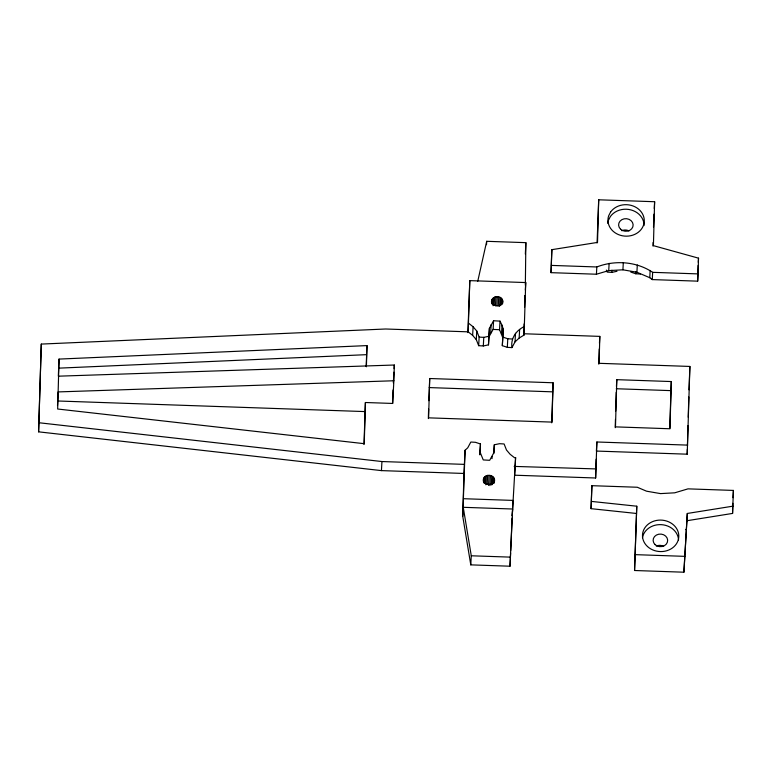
<?xml version="1.0" encoding="UTF-8"?>
<svg xmlns="http://www.w3.org/2000/svg" width="772" height="772" viewBox="0 0 772 772"><rect width="100%" height="100%" fill="white"/><g stroke="black" fill="none" stroke-linecap="round" stroke-linejoin="round"><path stroke-width="1.16" d="M524.584 307.333L524.835 295.493M525.346 254.104L525.867 242.659L486.698 241.308L477.762 281.23M525.346 285.244L525.867 242.659M479.875 454.1L480.464 443.987L475.475 442.308L470.833 442.038L467.755 447.779L465.072 450.259L463.953 473.458L381.445 470.611L38.6 431.837L41.292 344.08L385.633 328.997L468.15 331.835L472.638 335.357L476.295 339.632L478.679 345.692L483.311 345.952L488.473 344.862L488.946 336.901L493.105 329.422L493.578 320.747L500.015 321.123L501.993 325.186L503.257 329.104L502.321 345.663L507.32 347.352L511.952 347.612L515.03 341.88L519.17 338.049L524.043 335.077L525.732 282.562L469.801 280.632L467.89 332.626M38.6 431.837L41.292 344.08M57.514 405.551L58.132 391.915L393.874 380.76L394.309 365.021L58.575 376.176M58.334 376.138L59.048 359.086L366.99 345.595L366.401 366.768M59.048 359.086L57.659 409.015L364.249 443.688L365.397 402.511L392.649 403.447L393.874 380.76M363.988 444.527L365.397 402.511M366.169 366.43L366.99 345.595M392.649 403.447L393.025 389.957M428.344 418.578L428.614 409.044M428.846 400.697L429.705 378.512L553.08 382.767L551.98 422.101L428.605 417.845L429.705 378.512M470.785 564.863L471.277 555.782L463.248 507.31L512.598 509.009L510.012 566.214L470.785 564.863L462.756 516.381L463.953 473.458M462.756 516.381L465.072 450.259M468.15 331.835L469.801 280.632M523.85 333.369L524.12 323.902M524.043 335.077L524.082 333.765L599.825 336.38L599.072 363.313L689.888 366.439L687.205 454.187L596.389 451.06L596.881 441.989L687.698 445.116M551.025 272.661L551.855 249.665L597.509 242.408L598.696 199.794L654.627 201.724L653.402 245.65L698.506 258.157L698.062 273.896L697.676 281.153L652.263 279.589L649.763 277.708L636.91 272.236L622.917 269.814L608.732 270.605L596.428 274.224L551.025 272.661L551.855 249.665M551.729 422.834L553.08 382.767M597.074 242.987L598.696 199.794M636.379 513.457L591.062 508.671L591.892 485.685L637.296 487.248L646.54 491.185L660.533 493.607L674.718 492.816L687.997 488.859L733.4 490.423L732.57 513.419L686.916 520.733M591.062 508.671L591.892 485.685M480.464 443.987L480.001 451.948L483.243 459.929L489.68 460.305L493.839 452.759L494.312 444.788L499.474 443.697L504.106 443.968L506.49 450.018L510.147 454.303L514.634 457.815L515.599 457.535L514.644 475.205L595.637 477.993L596.158 459.253M598.811 364.191L599.236 348.963M595.637 477.993L596.881 441.989M615.216 427.688L615.448 419.428M615.68 411.167L616.21 392.282M616.799 379.67L615.477 426.877L669.971 428.759L671.283 381.551L616.799 379.67L616.432 386.473M732.956 506.162L687.302 513.467L683.905 572.206L634.555 570.508L636.775 506.2L591.448 501.414M634.555 570.508L636.775 506.2M652.977 246.065L653.073 242.505M653.508 227.074L653.952 214.182M669.739 428.392L671.283 381.551M687.205 454.187L687.331 449.42M687.466 444.653L687.997 425.584M688.238 417.237L688.798 396.972M689 389.821L689.888 366.439M697.676 281.153L698.11 265.423M732.57 513.419L732.85 503.305M510.012 566.214L510.591 552.974M510.697 550.571L512.106 518.08M381.445 470.611L381.937 461.54L39.092 422.757M393.344 382.931L393.923 372.191M394.116 368.611L394.309 365.021M472.638 335.357L473.101 326.759L468.614 323.246M476.295 339.632L476.768 331.034L473.101 326.759M478.679 345.692L479.142 337.094L476.768 331.034M486.514 244.714L486.698 241.308M483.311 345.952L483.774 337.364L488.937 336.274L489.409 328.303L493.578 320.747M488.473 344.862L489.409 328.303M491.648 303.348C489.612 294.296 505.303 294.865 502.543 303.724M491.803 303.271L491.986 299.864M490.664 333.147L491.127 324.558M492.256 304.429L492.565 298.745M483.523 481.902C481.236 472.715 497.129 473.67 494.263 482.355M493.028 305.751L493.462 297.789M483.976 483.05L484.285 477.366M494.177 305.036L494.611 297.085M484.806 483.243L485.183 476.42M485.839 484.806L486.331 475.716M495.441 305.751L495.933 296.66M487.161 484.382L487.653 475.282M496.859 305.635L497.351 296.545M488.512 485.405L489.072 475.176M498.268 305.847L498.76 296.757M499.561 306.368L500.053 297.268M489.921 485.617L490.481 475.378M492.005 458.655L492.121 456.503M502.321 345.663L502.794 337.702L499.552 329.721L500.015 321.123M500.796 304.882L501.163 298.06M491.281 484.99L491.774 475.899M501.694 304.747L502.003 299.063M493.848 453.386L494.312 444.788M492.449 484.642L492.883 476.691M502.331 303.637L502.514 300.221M493.414 483.378L493.723 477.694M501.53 333.784L501.993 325.186M493.993 483.397L494.234 478.852M507.32 347.352L507.783 338.754L502.784 337.075L503.257 329.104M511.952 347.612C510.514 338.387 516.285 330.146 524.506 326.479M515.03 341.88L515.493 333.282M519.17 338.049L519.633 329.461M512.232 515.812L513.062 500.41L463.711 498.712M524.777 300.231L525.028 295.695M525.327 290.079L525.732 282.562M596.428 274.224L596.824 266.967C614.879 259.923 636.475 261.438 652.658 272.333L698.062 273.896M599.458 343.183L599.825 336.38M608.732 270.605L609.127 263.348M606.387 270.094L607.178 272.111L611.81 272.381L611.926 270.229M622.917 269.814L623.313 262.557M640.451 274.041L635.819 273.77L635.935 271.619M636.91 272.236L637.305 264.979M649.763 277.708L650.149 270.451M654.26 208.517L654.627 201.724M652.263 279.589L652.658 272.333M698.284 262.306L698.506 258.157M683.905 572.206L687.302 513.467M733.004 497.689L733.4 490.423M479.866 454.853L480.001 452.585M512.251 515.696L515.599 457.535M502.668 301.456C502.311 307.632 491.745 307.237 491.774 301.08M483.706 478.486C481.757 485.298 494.012 486.978 494.389 480.078M514.171 466.404L596.129 468.922M685.478 529.602L686.443 529.322M611.81 272.381L616.973 271.29M58.556 368.157L366.497 354.666M551.411 265.404L596.824 266.967M616.307 388.75L670.8 390.622M429.213 387.583L552.588 391.838M57.639 400.986L364.905 411.582M381.937 461.54L464.445 464.377M635.414 554.653L684.764 556.351M471.277 555.782L510.504 557.133M493.105 329.422L499.552 329.721M479.142 337.094L483.774 337.364M507.783 338.754L512.415 339.024M630.821 272.091L635.819 273.77M656.306 546.074A7.266 6.292 3.1 0 1 663.573 546.325M642.449 537.698A18.171 15.739 3.1 0 1 661.43 524.661A18.171 15.739 3.1 0 1 678.549 539.966M607.776 223.32A18.171 15.739 3.1 0 1 608.433 220.29L610.353 216.556A18.171 15.739 3.1 0 1 630.994 209.926A18.171 15.739 3.1 0 1 644.031 225.588M621.778 230.703A7.266 6.292 3.1 0 1 629.035 230.953M610.604 212.02L608.683 215.755A18.171 15.739 3.1 0 0 628.833 236.029A18.171 15.739 3.1 0 0 641.242 211.914A18.171 15.739 3.1 0 0 610.604 212.02M655.138 544.646A7.266 6.292 3.1 0 0 667.365 542.243A7.266 6.292 3.1 0 0 658.68 534.224A7.266 6.292 3.1 0 0 655.138 544.646M647.486 546.518A18.171 15.739 3.1 0 0 678.067 540.506A18.171 15.739 3.1 0 0 656.364 520.473A18.171 15.739 3.1 0 0 647.486 546.518M620.611 229.236A7.266 6.292 3.1 0 0 632.837 226.833A7.266 6.292 3.1 0 0 624.152 218.823A7.266 6.292 3.1 0 0 620.611 229.236"/></g></svg>
